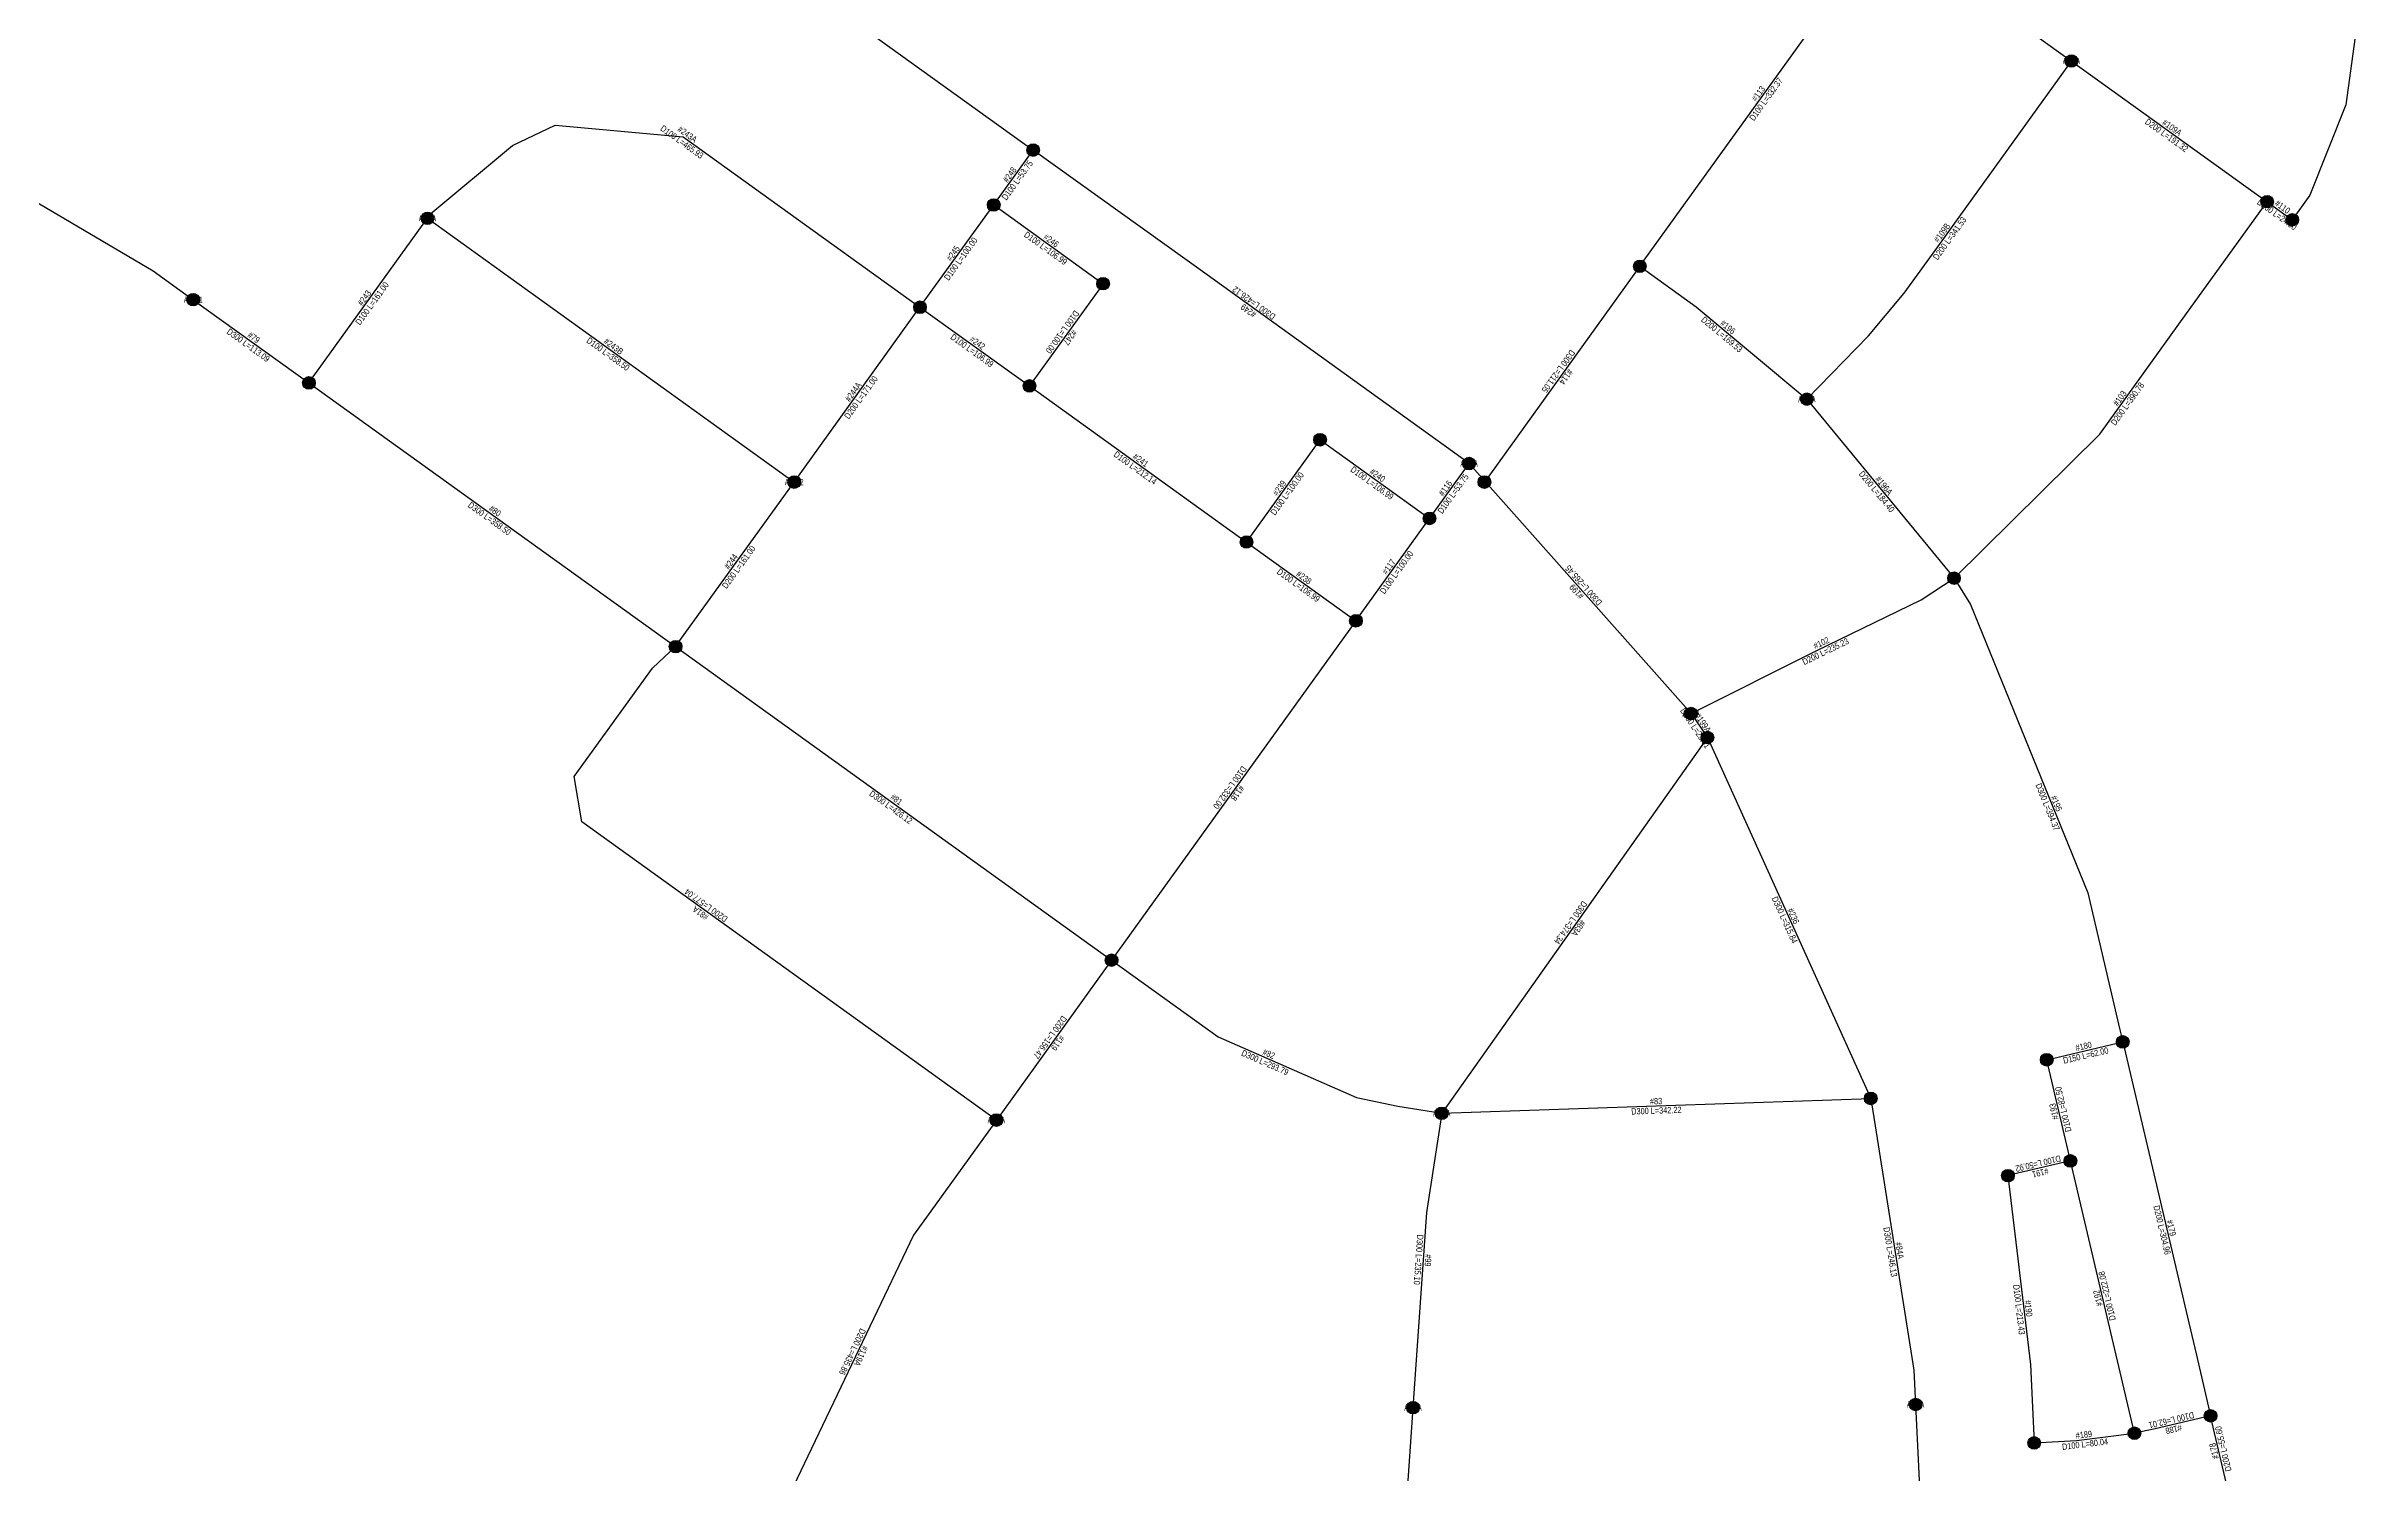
# Model space of a CAD drawing. Header units: metres. Extents: x 145470 to 149777, y 297311 to 301409.
# Drawn here: x 147939 to 149777, y 298259 to 299392 of the extents above; entities that cross this region are included whole.
import ezdxf
from ezdxf.enums import TextEntityAlignment as Align

# ---------------------------------------------------------------- set-up
doc = ezdxf.new("R2010")
doc.units = ezdxf.units.M
for name, color, linetype in [('EPANET2-JUNCTION', 7, 'Continuous'), ('EPANET2-PIPE', 3, 'Continuous'), ('EPANET2-PIPE_no', 7, 'Continuous')]:
    doc.layers.add(name, color=color, linetype=linetype)

# ---------------------------------------------------------------- blocks, each defined once
blk = doc.blocks.new('PIPE_BLOCK')
at = {"width": 0.8}
for tag, p in [('ID', (0, 3.75)), ('INFO', (0, -3.75))]:
    blk.add_attdef(tag, text='', height=5, dxfattribs=at).set_placement(p, align=Align.MIDDLE_CENTER)
blk = doc.blocks.new('JUNCTION_BLOCK')
h = blk.add_hatch(color=255)
edge = h.paths.add_edge_path()
edge.add_arc((0, 0), 5, 0, 360)
at = {"color": 5}
blk.add_circle((0, 0), 5, dxfattribs=at)
at = {"color": 5, "width": 0.7}
blk.add_attdef('ID', text='', height=5, dxfattribs=at).set_placement((0, 0), align=Align.MIDDLE_CENTER)

msp = doc.modelspace()

# ---------------------------------------------------------------- linework, layer by layer
at = {"layer": 'EPANET2-PIPE'}
for points in [[(149550.3, 299698.5), (149716, 299579.3), (149776.7, 299438.2), (149764.2, 299345.3), (149735.6, 299273.6), (149721.6, 299254.1)], [(148432.1, 299518.5), (148722.5, 299309.5)], [(149203.9, 299217.2), (149398, 299487)], [(149398, 299487), (149546.4, 299380.2)], [(147759.8, 299373), (147788.3, 299352.6), (147813.6, 299335.1), (147904.3, 299284.2), (148024.2, 299213.6), (148056, 299190.7)], [(149336.4, 299111.7), (149385.4, 299162), (149413.7, 299195.8), (149440.3, 299232.6), (149458.5, 299258), (149546.4, 299380.2)], [(149546.4, 299380.2), (149701.7, 299268.5)], [(148241.9, 299255.3), (148244.6, 299259.1), (148309.4, 299313.1), (148343.2, 299329.2), (148444.8, 299320), (148632.7, 299184.7)], [(148691.2, 299265.9), (148722.5, 299309.5)], [(149068.4, 299060.6), (148860.5, 299210.3), (148722.5, 299309.5)], [(148147.8, 299124.6), (148241.9, 299255.3)], [(148241.9, 299255.3), (148532.9, 299045.9)], [(148632.7, 299184.7), (148691.2, 299265.9)], [(148691.2, 299265.9), (148778, 299203.4)], [(149453.2, 298969.6), (149569, 299084), (149637.8, 299179.6), (149701.7, 299268.5)], [(149701.7, 299268.5), (149721.6, 299254.1)], [(148778, 299203.4), (148719.6, 299122.2)], [(149203.9, 299217.2), (149100.9, 299074), (149080.6, 299045.9)], [(149203.9, 299217.2), (149248.5, 299185.1), (149336.4, 299111.7)], [(148056, 299190.7), (148147.8, 299124.6)], [(148532.9, 299045.9), (148632.7, 299184.7)], [(148632.7, 299184.7), (148719.6, 299122.2)], [(148147.8, 299124.6), (148438.8, 298915.2)], [(148719.6, 299122.2), (148891.8, 298998.3)], [(149336.4, 299111.7), (149453.2, 298969.6)], [(148891.8, 298998.3), (148950.2, 299079.5)], [(148950.2, 299079.5), (149037, 299017)], [(149037, 299017), (149068.4, 299060.6)], [(149244.6, 298862.1), (149068.4, 299060.6)], [(148438.8, 298915.2), (148532.9, 299045.9)], [(148978.6, 298935.8), (149037, 299017)], [(148891.8, 298998.3), (148978.6, 298935.8)], [(149244.6, 298862.1), (149343.7, 298911.9), (149427.1, 298952.5), (149453.2, 298969.6)], [(149453.2, 298969.6), (149466.2, 298948.8), (149559.3, 298719.7), (149584.8, 298611.1), (149587.1, 298601.4)], [(148978.6, 298935.8), (148784.7, 298666.3)], [(148693.3, 298539.3), (148364.3, 298776.1), (148358.4, 298812), (148420.5, 298898.2), (148438.8, 298915.2)], [(148438.8, 298915.2), (148784.7, 298666.3)], [(149244.6, 298862.1), (149257.5, 298843.1)], [(149257.5, 298843.1), (149046.7, 298544.7)], [(149257.5, 298843.1), (149387.1, 298556.5)], [(148784.7, 298666.3), (148693.3, 298539.3)], [(148784.7, 298666.3), (148869.4, 298605.4), (148979, 298557.2), (149012, 298550.4), (149046.7, 298544.7)], [(149526.8, 298587.2), (149587.1, 298601.4)], [(149587.1, 298601.4), (149639.5, 298378.3), (149645.5, 298352.7), (149656.8, 298304.5)], [(149545.6, 298506.9), (149526.8, 298587.2)], [(149046.7, 298544.7), (149387.1, 298556.5)], [(149387.1, 298556.5), (149421.4, 298340.7), (149422.7, 298313.5)], [(148693.3, 298539.3), (148627.6, 298448), (148488.9, 298157.8)], [(149046.7, 298544.7), (149034.7, 298466), (149023.9, 298311)], [(149545.6, 298506.9), (149496, 298495.2)], [(149596.4, 298290.7), (149545.6, 298506.9)], [(149496, 298495.2), (149513.8, 298345.2), (149516.8, 298283)], [(149023.9, 298311), (149023.6, 298306.8), (149008.7, 298092)], [(149422.7, 298313.5), (149433.3, 298094.3)], [(149656.8, 298304.5), (149612.8, 298294.1), (149596.4, 298290.7)], [(149669.5, 298250.4), (149656.8, 298304.5)], [(149516.8, 298283), (149550.3, 298285), (149596.4, 298290.7)]]:
    msp.add_lwpolyline(points, dxfattribs=at)

# ---------------------------------------------------------------- block references
at = {"layer": 'EPANET2-JUNCTION'}
ref = msp.add_blockref('JUNCTION_BLOCK', (149546.4, 299380.2), dxfattribs=at)
ref.add_attrib('ID', 'A135A', dxfattribs={"layer": '0', "color": 5, "height": 5, "width": 0.55}).set_placement((149546.4, 299380.2), align=Align.MIDDLE_CENTER)
ref = msp.add_blockref('JUNCTION_BLOCK', (148722.5, 299309.5), dxfattribs=at)
ref.add_attrib('ID', 'A145', dxfattribs={"layer": '0', "color": 5, "height": 5, "width": 0.55}).set_placement((148722.5, 299309.5), align=Align.MIDDLE_CENTER)
ref = msp.add_blockref('JUNCTION_BLOCK', (149701.7, 299268.5), dxfattribs=at)
ref.add_attrib('ID', 'A138', dxfattribs={"layer": '0', "color": 5, "height": 5, "width": 0.55}).set_placement((149701.7, 299268.5), align=Align.MIDDLE_CENTER)
ref = msp.add_blockref('JUNCTION_BLOCK', (148241.9, 299255.3), dxfattribs=at)
ref.add_attrib('ID', 'A176A', dxfattribs={"layer": '0', "color": 5, "height": 5, "width": 0.55}).set_placement((148241.9, 299255.3), align=Align.MIDDLE_CENTER)
ref = msp.add_blockref('JUNCTION_BLOCK', (148691.2, 299265.9), dxfattribs=at)
ref.add_attrib('ID', 'A146', dxfattribs={"layer": '0', "color": 5, "height": 5, "width": 0.55}).set_placement((148691.2, 299265.9), align=Align.MIDDLE_CENTER)
ref = msp.add_blockref('JUNCTION_BLOCK', (149721.6, 299254.1), dxfattribs=at)
ref.add_attrib('ID', 'A137', dxfattribs={"layer": '0', "color": 5, "height": 5, "width": 0.55}).set_placement((149721.6, 299254.1), align=Align.MIDDLE_CENTER)
ref = msp.add_blockref('JUNCTION_BLOCK', (149203.9, 299217.2), dxfattribs=at)
ref.add_attrib('ID', 'A134', dxfattribs={"layer": '0', "color": 5, "height": 5, "width": 0.55}).set_placement((149203.9, 299217.2), align=Align.MIDDLE_CENTER)
ref = msp.add_blockref('JUNCTION_BLOCK', (148778, 299203.4), dxfattribs=at)
ref.add_attrib('ID', 'A154', dxfattribs={"layer": '0', "color": 5, "height": 5, "width": 0.55}).set_placement((148778, 299203.4), align=Align.MIDDLE_CENTER)
ref = msp.add_blockref('JUNCTION_BLOCK', (148056, 299190.7), dxfattribs=at)
ref.add_attrib('ID', 'A175-1', dxfattribs={"layer": '0', "color": 5, "height": 5, "width": 0.55}).set_placement((148056, 299190.7), align=Align.MIDDLE_CENTER)
ref = msp.add_blockref('JUNCTION_BLOCK', (148632.7, 299184.7), dxfattribs=at)
ref.add_attrib('ID', 'A147', dxfattribs={"layer": '0', "color": 5, "height": 5, "width": 0.55}).set_placement((148632.7, 299184.7), align=Align.MIDDLE_CENTER)
ref = msp.add_blockref('JUNCTION_BLOCK', (148147.8, 299124.6), dxfattribs=at)
ref.add_attrib('ID', 'A175', dxfattribs={"layer": '0', "color": 5, "height": 5, "width": 0.55}).set_placement((148147.8, 299124.6), align=Align.MIDDLE_CENTER)
ref = msp.add_blockref('JUNCTION_BLOCK', (148719.6, 299122.2), dxfattribs=at)
ref.add_attrib('ID', 'A148', dxfattribs={"layer": '0', "color": 5, "height": 5, "width": 0.55}).set_placement((148719.6, 299122.2), align=Align.MIDDLE_CENTER)
ref = msp.add_blockref('JUNCTION_BLOCK', (149336.4, 299111.7), dxfattribs=at)
ref.add_attrib('ID', 'A134A', dxfattribs={"layer": '0', "color": 5, "height": 5, "width": 0.55}).set_placement((149336.4, 299111.7), align=Align.MIDDLE_CENTER)
ref = msp.add_blockref('JUNCTION_BLOCK', (148950.2, 299079.5), dxfattribs=at)
ref.add_attrib('ID', 'A157', dxfattribs={"layer": '0', "color": 5, "height": 5, "width": 0.55}).set_placement((148950.2, 299079.5), align=Align.MIDDLE_CENTER)
ref = msp.add_blockref('JUNCTION_BLOCK', (149068.4, 299060.6), dxfattribs=at)
ref.add_attrib('ID', 'A174A', dxfattribs={"layer": '0', "color": 5, "height": 5, "width": 0.55}).set_placement((149068.4, 299060.6), align=Align.MIDDLE_CENTER)
ref = msp.add_blockref('JUNCTION_BLOCK', (148532.9, 299045.9), dxfattribs=at)
ref.add_attrib('ID', 'A176-2', dxfattribs={"layer": '0', "color": 5, "height": 5, "width": 0.55}).set_placement((148532.9, 299045.9), align=Align.MIDDLE_CENTER)
ref = msp.add_blockref('JUNCTION_BLOCK', (149080.6, 299045.9), dxfattribs=at)
ref.add_attrib('ID', 'A174', dxfattribs={"layer": '0', "color": 5, "height": 5, "width": 0.55}).set_placement((149080.6, 299045.9), align=Align.MIDDLE_CENTER)
ref = msp.add_blockref('JUNCTION_BLOCK', (149037, 299017), dxfattribs=at)
ref.add_attrib('ID', 'A158', dxfattribs={"layer": '0', "color": 5, "height": 5, "width": 0.55}).set_placement((149037, 299017), align=Align.MIDDLE_CENTER)
ref = msp.add_blockref('JUNCTION_BLOCK', (148891.8, 298998.3), dxfattribs=at)
ref.add_attrib('ID', 'A156', dxfattribs={"layer": '0', "color": 5, "height": 5, "width": 0.55}).set_placement((148891.8, 298998.3), align=Align.MIDDLE_CENTER)
ref = msp.add_blockref('JUNCTION_BLOCK', (149453.2, 298969.6), dxfattribs=at)
ref.add_attrib('ID', 'A133', dxfattribs={"layer": '0', "color": 5, "height": 5, "width": 0.55}).set_placement((149453.2, 298969.6), align=Align.MIDDLE_CENTER)
ref = msp.add_blockref('JUNCTION_BLOCK', (148978.6, 298935.8), dxfattribs=at)
ref.add_attrib('ID', 'A159', dxfattribs={"layer": '0', "color": 5, "height": 5, "width": 0.55}).set_placement((148978.6, 298935.8), align=Align.MIDDLE_CENTER)
ref = msp.add_blockref('JUNCTION_BLOCK', (148438.8, 298915.2), dxfattribs=at)
ref.add_attrib('ID', 'A176', dxfattribs={"layer": '0', "color": 5, "height": 5, "width": 0.55}).set_placement((148438.8, 298915.2), align=Align.MIDDLE_CENTER)
ref = msp.add_blockref('JUNCTION_BLOCK', (149244.6, 298862.1), dxfattribs=at)
ref.add_attrib('ID', 'A165A', dxfattribs={"layer": '0', "color": 5, "height": 5, "width": 0.55}).set_placement((149244.6, 298862.1), align=Align.MIDDLE_CENTER)
ref = msp.add_blockref('JUNCTION_BLOCK', (149257.5, 298843.1), dxfattribs=at)
ref.add_attrib('ID', 'A165', dxfattribs={"layer": '0', "color": 5, "height": 5, "width": 0.55}).set_placement((149257.5, 298843.1), align=Align.MIDDLE_CENTER)
ref = msp.add_blockref('JUNCTION_BLOCK', (148784.7, 298666.3), dxfattribs=at)
ref.add_attrib('ID', 'A160', dxfattribs={"layer": '0', "color": 5, "height": 5, "width": 0.55}).set_placement((148784.7, 298666.3), align=Align.MIDDLE_CENTER)
ref = msp.add_blockref('JUNCTION_BLOCK', (149587.1, 298601.4), dxfattribs=at)
ref.add_attrib('ID', 'A130', dxfattribs={"layer": '0', "color": 5, "height": 5, "width": 0.55}).set_placement((149587.1, 298601.4), align=Align.MIDDLE_CENTER)
ref = msp.add_blockref('JUNCTION_BLOCK', (149526.8, 298587.2), dxfattribs=at)
ref.add_attrib('ID', 'A129', dxfattribs={"layer": '0', "color": 5, "height": 5, "width": 0.55}).set_placement((149526.8, 298587.2), align=Align.MIDDLE_CENTER)
ref = msp.add_blockref('JUNCTION_BLOCK', (149387.1, 298556.5), dxfattribs=at)
ref.add_attrib('ID', 'A173', dxfattribs={"layer": '0', "color": 5, "height": 5, "width": 0.55}).set_placement((149387.1, 298556.5), align=Align.MIDDLE_CENTER)
ref = msp.add_blockref('JUNCTION_BLOCK', (148693.3, 298539.3), dxfattribs=at)
ref.add_attrib('ID', 'A160A', dxfattribs={"layer": '0', "color": 5, "height": 5, "width": 0.55}).set_placement((148693.3, 298539.3), align=Align.MIDDLE_CENTER)
ref = msp.add_blockref('JUNCTION_BLOCK', (149046.7, 298544.7), dxfattribs=at)
ref.add_attrib('ID', 'A166A', dxfattribs={"layer": '0', "color": 5, "height": 5, "width": 0.55}).set_placement((149046.7, 298544.7), align=Align.MIDDLE_CENTER)
ref = msp.add_blockref('JUNCTION_BLOCK', (149545.6, 298506.9), dxfattribs=at)
ref.add_attrib('ID', 'A128', dxfattribs={"layer": '0', "color": 5, "height": 5, "width": 0.55}).set_placement((149545.6, 298506.9), align=Align.MIDDLE_CENTER)
ref = msp.add_blockref('JUNCTION_BLOCK', (149496, 298495.2), dxfattribs=at)
ref.add_attrib('ID', 'A127', dxfattribs={"layer": '0', "color": 5, "height": 5, "width": 0.55}).set_placement((149496, 298495.2), align=Align.MIDDLE_CENTER)
ref = msp.add_blockref('JUNCTION_BLOCK', (149422.7, 298313.5), dxfattribs=at)
ref.add_attrib('ID', 'A172A', dxfattribs={"layer": '0', "color": 5, "height": 5, "width": 0.55}).set_placement((149422.7, 298313.5), align=Align.MIDDLE_CENTER)
ref = msp.add_blockref('JUNCTION_BLOCK', (149023.9, 298311), dxfattribs=at)
ref.add_attrib('ID', 'A167A', dxfattribs={"layer": '0', "color": 5, "height": 5, "width": 0.55}).set_placement((149023.9, 298311), align=Align.MIDDLE_CENTER)
ref = msp.add_blockref('JUNCTION_BLOCK', (149656.8, 298304.5), dxfattribs=at)
ref.add_attrib('ID', 'A124', dxfattribs={"layer": '0', "color": 5, "height": 5, "width": 0.55}).set_placement((149656.8, 298304.5), align=Align.MIDDLE_CENTER)
ref = msp.add_blockref('JUNCTION_BLOCK', (149516.8, 298283), dxfattribs=at)
ref.add_attrib('ID', 'A126', dxfattribs={"layer": '0', "color": 5, "height": 5, "width": 0.55}).set_placement((149516.8, 298283), align=Align.MIDDLE_CENTER)
ref = msp.add_blockref('JUNCTION_BLOCK', (149596.4, 298290.7), dxfattribs=at)
ref.add_attrib('ID', 'A125', dxfattribs={"layer": '0', "color": 5, "height": 5, "width": 0.55}).set_placement((149596.4, 298290.7), align=Align.MIDDLE_CENTER)
at = {"layer": 'EPANET2-PIPE_no'}
for p, rotation, values in [((149301, 299352.1), 54.26146911298707, {'ID': '#113', 'INFO': 'D100 L=332.37'}), ((148446, 299319), 324.261469114334, {'ID': '#243A', 'INFO': 'D100 L=465.93'}), ((149624.1, 299324.3), 324.2617698020008, {'ID': '#109A', 'INFO': 'D200 L=191.32'}), ((148706.9, 299287.7), 54.26146911322681, {'ID': '#248', 'INFO': 'D100 L=53.75'}), ((149446.7, 299241.6), 54.26146911302528, {'ID': '#109B', 'INFO': 'D200 L=341.53'}), ((149711.7, 299261.3), 324.2617698019336, {'ID': '#110', 'INFO': 'D200 L=24.50'}), ((148662, 299225.3), 54.26146911321489, {'ID': '#245', 'INFO': 'D100 L=100.00'}), ((148734.6, 299234.6), 324.26146911433415, {'ID': '#246', 'INFO': 'D100 L=106.99'}), ((148194.9, 299189.9), 54.261469112976286, {'ID': '#243', 'INFO': 'D100 L=161.00'}), ((148895.5, 299185), 144.2614691143201, {'ID': '#249', 'INFO': 'D300 L=426.12'}), ((148748.8, 299162.8), 234.26146911292636, {'ID': '#247', 'INFO': 'D100 L=100.00'}), ((148101.9, 299157.6), 324.2614691150893, {'ID': '#79', 'INFO': 'D300 L=113.09'}), ((148676.2, 299153.4), 324.2614691142553, {'ID': '#242', 'INFO': 'D100 L=106.99'}), ((149271.4, 299166), 320.147163288318, {'ID': '#196', 'INFO': 'D200 L=169.53'}), ((148387.4, 299150.6), 324.2614691143539, {'ID': '#243B', 'INFO': 'D100 L=358.50'}), ((149142.3, 299131.6), 234.26146911295226, {'ID': '#114', 'INFO': 'D300 L=211.05'}), ((148582.8, 299115.3), 54.26146911321727, {'ID': '#244A', 'INFO': 'D200 L=171.00'}), ((149587.8, 299110.2), 54.261469112999194, {'ID': '#103', 'INFO': 'D200 L=390.78'}), ((148805.7, 299060.2), 324.2614691143329, {'ID': '#241', 'INFO': 'D100 L=212.14'}), ((148921, 299038.9), 54.26146948624341, {'ID': '#239', 'INFO': 'D100 L=100.00'}), ((148993.6, 299048.2), 324.26146948759174, {'ID': '#240', 'INFO': 'D100 L=106.99'}), ((149394.8, 299040.7), 309.4139025317582, {'ID': '#196A', 'INFO': 'D200 L=184.40'}), ((149052.7, 299038.8), 54.26146911305641, {'ID': '#116', 'INFO': 'D100 L=53.75'}), ((148293.3, 299019.9), 324.2614691151248, {'ID': '#80', 'INFO': 'D300 L=358.50'}), ((148485.8, 298980.6), 54.26146911323394, {'ID': '#244', 'INFO': 'D200 L=161.00'}), ((149007.8, 298976.4), 54.261469112942684, {'ID': '#117', 'INFO': 'D100 L=100.00'}), ((148935.2, 298967), 324.26146911427895, {'ID': '#238', 'INFO': 'D100 L=106.99'}), ((149156.5, 298961.4), 131.5947561829074, {'ID': '#199', 'INFO': 'D300 L=265.45'}), ((149349.6, 298914.8), 25.923955230415917, {'ID': '#102', 'INFO': 'D200 L=235.23'}), ((149251, 298852.6), 304.021767258015, {'ID': '#199A', 'INFO': 'D300 L=23.01'}), ((148881.7, 298801.1), 234.26146911304383, {'ID': '#118', 'INFO': 'D100 L=332.00'}), ((148611.8, 298790.8), 324.2614691150659, {'ID': '#81', 'INFO': 'D300 L=426.12'}), ((149531, 298789.3), 292.1257202936753, {'ID': '#195', 'INFO': 'D300 L=394.37'}), ((148460.8, 298706.7), 144.2614691143318, {'ID': '#81A', 'INFO': 'D200 L=577.04'}), ((149152.1, 298693.9), 234.76035230838033, {'ID': '#83A', 'INFO': 'D300 L=374.34'}), ((149322.3, 298699.8), 294.33164693457275, {'ID': '#236', 'INFO': 'D300 L=315.84'}), ((148739, 298602.8), 234.26146911109714, {'ID': '#119', 'INFO': 'D200 L=156.47'}), ((148908, 298588.4), 336.27716202409965, {'ID': '#82', 'INFO': 'D300 L=293.79'}), ((149556.9, 298594.3), 13.215353703693047, {'ID': '#180', 'INFO': 'D150 L=62.00'}), ((149216.9, 298550.6), 1.97669283381591, {'ID': '#83', 'INFO': 'D300 L=342.22'}), ((149536.2, 298547), 103.21535370374875, {'ID': '#193', 'INFO': 'D100 L=82.50'}), ((149520.8, 298501.1), 193.21535370378015, {'ID': '#191', 'INFO': 'D100 L=50.92'}), ((149622, 298452.9), 283.2153537037054, {'ID': '#179', 'INFO': 'D200 L=304.96'}), ((149032.1, 298428.2), 266.0149728503949, {'ID': '#99', 'INFO': 'D300 L=235.10'}), ((149406.4, 298435.2), 279.03962369832414, {'ID': '#84A', 'INFO': 'D300 L=246.13'}), ((149571, 298398.8), 103.21535370370454, {'ID': '#192', 'INFO': 'D100 L=222.08'}), ((149508.6, 298389.3), 276.737417716993, {'ID': '#190', 'INFO': 'D100 L=213.43'}), ((148582.5, 298353.7), 244.4516372836779, {'ID': '#119A', 'INFO': 'D200 L=435.86'}), ((149626.6, 298297.4), 193.21535370525325, {'ID': '#188', 'INFO': 'D100 L=62.01'}), ((149556.7, 298285.8), 6.994519130786266, {'ID': '#189', 'INFO': 'D100 L=80.04'}), ((149663.2, 298277.4), 103.21535370366858, {'ID': '#178', 'INFO': 'D200 L=55.60'})]:
    msp.add_blockref('PIPE_BLOCK', p, dxfattribs=dict(at, rotation=rotation)).add_auto_attribs(values)

doc.saveas('drawing.dxf')
